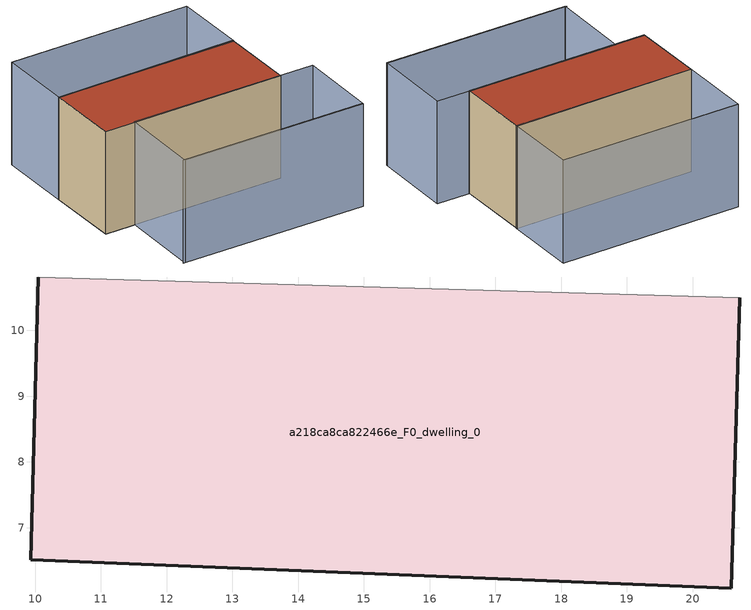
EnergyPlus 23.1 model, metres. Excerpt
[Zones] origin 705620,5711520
a218ca8ca822466e_F0_dwelling_0
 floor ground (EU_floor_Construction): 20.59,6.08 20.72,10.5 10.05,10.81 9.93,6.51 z0
 wall outside (EU_wall_Construction): 20.72,10.5 20.59,6.08 9.93,6.51 10.05,10.81 z0:6
 wall adiabatic (EU_wall_Construction): 10.05,10.81 20.72,10.5 z0:6
 roof outside (EU_roof_Construction): 20.72,10.5 20.59,6.08 9.93,6.51 10.05,10.81 z6
shading: 11.43,1.76 22.32,1.33 / 22.32,1.28 11.5,1.76 / 11.5,1.76 11.71,6.48 / 11.71,6.48 22.53,6 / 22.53,6 22.32,1.28 / 10.2,15.15 20.87,14.76 / 20.87,14.76 20.71,10.42 / 20.71,10.42 10.04,10.81 / 10.04,10.81 10.2,15.15 / 20.87,14.76 10.23,15.15 z0:6
[Building]
EU S2 Campaign: North Axis=0; Terrain=City; Solar Distribution=FullExterior
[Site:Location]
London: Latitude=51.5; Longitude=-0.5; Time Zone=0; Elevation=25
[SizingPeriod:WeatherFileDays]
AnnualSizingPeriod: Begin Month=1; Begin Day of Month=1; End Month=12; End Day of Month=31; Day of Week for Start Day=Monday; Use Weather File Daylight Saving Period=No; Use Weather File Rain and Snow Indicators=No
[MATERIAL]
EU_InternalMass_Material: Roughness=MediumRough; Thickness=0.1; Conductivity=1; Density=1800; Specific Heat=900; Thermal Absorptance=0.9; Solar Absorptance=0.7; Visible Absorptance=0.7
[MATERIAL:NOMASS] Roughness=MediumRough; Thermal Absorptance=0.9; Solar Absorptance=0.7; Visible Absorptance=0.7
Name | Thermal Resistance
EU_wall_NoMass | 0.724719
EU_roof_NoMass | 2.98947
EU_floor_NoMass | 2.39157
[CONSTRUCTION]
EU_wall_Construction: EU_wall_NoMass
EU_roof_Construction: EU_roof_NoMass
EU_floor_Construction: EU_floor_NoMass
EU_InternalMass_Construction: EU_InternalMass_Material
[ZONE]
a218ca8ca822466e_F0_dwelling_0: Type=1; Multiplier=1; Ceiling Height=autocalculate; Volume=279.145; Floor Area=autocalculate; Part of Total Floor Area=Yes
[INTERNALMASS]
a218ca8ca822466e_F0_dwelling_0_EU_InternalMass: Construction=EU_InternalMass_Construction; Zone or ZoneList=a218ca8ca822466e_F0_dwelling_0; Surface Area=46.524
[OTHEREQUIPMENT]
EU_Step8_InternalGain_a218ca8ca822466e_F0_dwelling_0_f000: Fuel Type=Electricity; Zone or ZoneList or Space or SpaceList=a218ca8ca822466e_F0_dwelling_0; Schedule=EU_Step8_GainSchedule_a218ca8ca822466e_F0_dwelling_0_f000; Design Level Calculation Method=Watts/Area; Power per Zone Floor Area=1; Fraction Latent=0; Fraction Radiant=0; Fraction Lost=0; Carbon Dioxide Generation Rate=0; EndUse Subcategory=EU_Step8_InternalGains
[ZONEVENTILATION:DESIGNFLOWRATE]
EU_ConstantAir_a218ca8ca822466e_F0_dwelling_0: Zone or ZoneList or Space or SpaceList=a218ca8ca822466e_F0_dwelling_0; Schedule=EU_AlwaysOn; Design Flow Rate Calculation Method=AirChanges/Hour; Air Changes per Hour=0.418135; Ventilation Type=Natural; Fan Pressure Rise=0; Fan Total Efficiency=1; Constant Term Coefficient=1; Temperature Term Coefficient=0; Velocity Term Coefficient=0; Velocity Squared Term Coefficient=0; Minimum Indoor Temperature=-100; Maximum Indoor Temperature=100; Delta Temperature=-100; Minimum Outdoor Temperature=-100; Maximum Outdoor Temperature=100; Maximum Wind Speed=40
[HVACTEMPLATE:THERMOSTAT]
EU_HeatOnly_a218ca8ca822466e_F0_dwelling_0: Constant Heating Setpoint=20; Constant Cooling Setpoint=50
[HVACTEMPLATE:ZONE:IDEALLOADSAIRSYSTEM]
a218ca8ca822466e_F0_dwelling_0: Template Thermostat=EU_HeatOnly_a218ca8ca822466e_F0_dwelling_0; System Availability Schedule=EU_AlwaysOn; Maximum Heating Supply Air Temperature=50; Minimum Cooling Supply Air Temperature=13; Maximum Heating Supply Air Humidity Ratio=0.0156; Minimum Cooling Supply Air Humidity Ratio=0.0077; Heating Limit=NoLimit; Cooling Limit=NoLimit; Heating Availability Schedule=EU_AlwaysOn; Cooling Availability Schedule=EU_CoolingOff; Dehumidification Control Type=ConstantSensibleHeatRatio; Cooling Sensible Heat Ratio=0.7; Dehumidification Setpoint=60; Humidification Control Type=None; Humidification Setpoint=30; Outdoor Air Method=None; Outdoor Air Flow Rate per Person=0.00944; Outdoor Air Flow Rate per Zone Floor Area=0; Outdoor Air Flow Rate per Zone=0; Demand Controlled Ventilation Type=None; Outdoor Air Economizer Type=NoEconomizer; Heat Recovery Type=None; Sensible Heat Recovery Effectiveness=0.7; Latent Heat Recovery Effectiveness=0.65
[SIZING:ZONE]
a218ca8ca822466e_F0_dwelling_0: Zone Cooling Design Supply Air Temperature Input Method=SupplyAirTemperature; Zone Cooling Design Supply Air Temperature=13; Zone Heating Design Supply Air Temperature Input Method=SupplyAirTemperature; Zone Heating Design Supply Air Temperature=50; Zone Cooling Design Supply Air Humidity Ratio=0.008; Zone Heating Design Supply Air Humidity Ratio=0.008; Cooling Design Air Flow Method=DesignDay; Cooling Design Air Flow Rate=0; Cooling Minimum Air Flow per Zone Floor Area=0.000762; Cooling Minimum Air Flow=0; Cooling Minimum Air Flow Fraction=0.2; Heating Design Air Flow Method=DesignDay; Heating Design Air Flow Rate=0; Heating Maximum Air Flow per Zone Floor Area=0.002032; Heating Maximum Air Flow=0.141576; Heating Maximum Air Flow Fraction=0.3; Account for Dedicated Outdoor Air System=No; Dedicated Outdoor Air System Control Strategy=NeutralSupplyAir; Dedicated Outdoor Air Low Setpoint Temperature for Design=autosize; Dedicated Outdoor Air High Setpoint Temperature for Design=autosize; Zone Load Sizing Method=Sensible Load Only No Latent Load; Zone Latent Cooling Design Supply Air Humidity Ratio Input Method=HumidityRatioDifference; Zone Cooling Design Supply Air Humidity Ratio Difference=0.005; Zone Latent Heating Design Supply Air Humidity Ratio Input Method=HumidityRatioDifference; Zone Humidification Design Supply Air Humidity Ratio Difference=0.005
[SCHEDULE:CONSTANT]
Name | Hourly Value
EU_AlwaysOn | 1
EU_CoolingOff | 0
[SCHEDULE:FILE]
EU_Step8_GainSchedule_a218ca8ca822466e_F0_dwelling_0_f000: File=../../schedules/a218ca8ca822466e/a218ca8ca822466e_F0_dwelling_0_f000_gain.csv; Column Number=1; Rows to Skip at Top=0; Number of Hours of Data=8760; Column Separator=Comma; Interpolate to Timestep=No; Minutes per Item=60; Adjust Schedule for Daylight Savings=Yes
